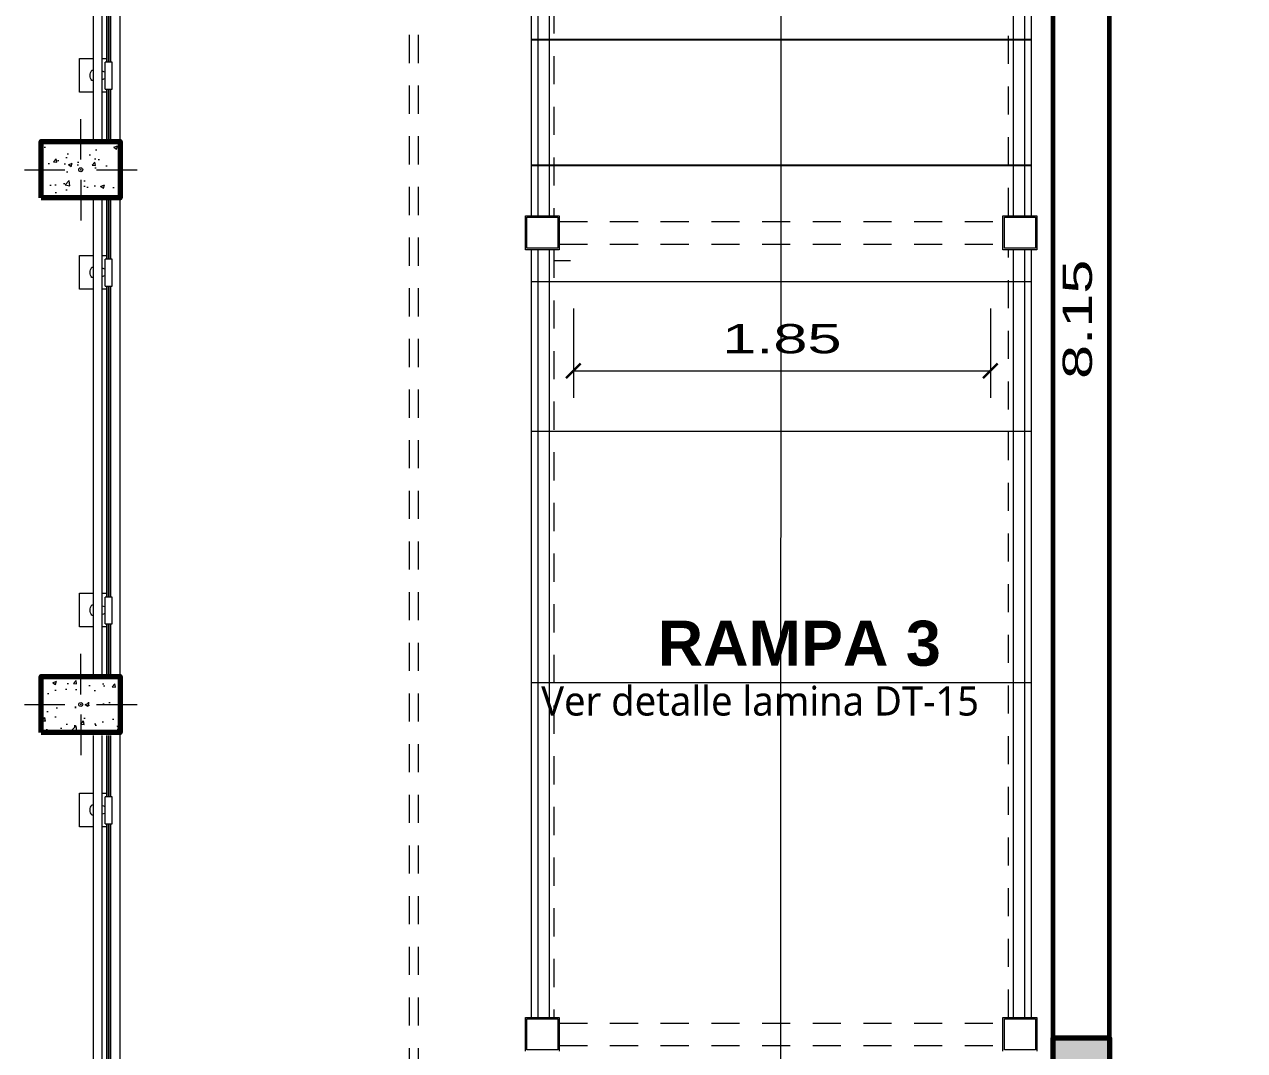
# Model space of a CAD drawing. Header units: metres. Extents: x 28 to 239, y -1 to 113.
# Drawn here: x 48.43 to 53.84, y 36.74 to 41.3 of the extents above; entities that cross this region are included whole.
import ezdxf
from ezdxf.enums import TextEntityAlignment as Align

# ---------------------------------------------------------------- set-up
doc = ezdxf.new("R2010")
doc.units = ezdxf.units.M
for name, pattern in [('CONTINUA', [0]), ('DASHED2', [0.375, 0.25, -0.125]), ('HIDDEN2', [0.1875, 0.125, -0.0625])]:
    doc.linetypes.add(name, pattern=pattern)
for name, color, linetype, lineweight in [('A-FLOR-HRAL', 11, 'Continuous', 9), ('A-TRAZO', 7, 'Continuous', 5), ('COLUMNAS 50', 32, 'Continuous', 70), ('cotas', 7, 'Continuous', 5), ('GRAFO 0 BLANCO', 7, 'Continuous', 0), ('GRAFO 02', 7, 'Continuous', 20), ('letras sr', 7, 'Continuous', 5), ('MK-LINEAS GENERALES', 7, 'Continuous', 0), ('Muros el', 144, 'Continuous', 60), ('proyecciones', 1, 'DASHED2', 5)]:
    doc.layers.add(name, color=color, linetype=linetype, lineweight=lineweight)
doc.layers.add('Estructura – Carga', color=7, linetype='Continuous')
doc.styles.add('Generales', font='trebuc.ttf', dxfattribs={"height": 0.1})
doc.styles.add('Roberto', font='arial.ttf', dxfattribs={"width": 1.5})
doc.styles.add('TURBO_BASS', font='swisseb.ttf')
doc.dimstyles.new('1EJESB', dxfattribs={"dimscale": 0, "dimtxt": 0.13, "dimasz": 0.0655, "dimexe": 0.12, "dimexo": 0.12, "dimgap": 0.0755, "dimtad": 1, "dimzin": 4, "dimdsep": 46, "dimtxsty": 'Roberto', "dimblk": 'ARCHTICK', "dimcen": 0.065, "dimclrd": 7, "dimclre": 251, "dimclrt": 7, "dimaunit": 1, "dimadec": 0, "dimazin": 1, "dimtfac": 1, "dimtix": 1, "dimtofl": 0, "dimtmove": 0, "dimatfit": 3, "dimldrblk": 'ARROW', "dimfxl": 1, "dimtolj": 1, "dimtzin": 4, "dimlwd": 9, "dimlwe": 9, "dimarcsym": 0})

# ---------------------------------------------------------------- blocks, each defined once
blk = doc.blocks.new('columna pasillos')
at = {"layer": 'GRAFO 0 BLANCO'}
h = blk.add_hatch(dxfattribs=at)
h.set_pattern_fill('AR-CONC', color=256, scale=0.02399999999999999, angle=-90.00000079175783)
h.set_pattern_definition([(319.9999992082422, (0, 0), (-0.01506051477462154, -0.1721424436160628), [0.01799999999999999, -0.1979999999999999]), (264.9999992082422, (0, 0), (0.1805261125481726, 0.03330031757246919), [0.01439999999999999, -0.1583999999999999]), (10.45144366824218, (-0.001255042758233223, -0.01434520342265684), (0.1654655959138421, -0.1388421255010397), [0.01529764607999999, -0.1682741068799999]), (316.1841992082421, (0.04799999999999998, -6.63301485462505e-10), (-0.03972463092985215, -0.2561379188122313), [0.02699999999999999, -0.2969999999999999]), (6.635634698242177, (0.0446896060250406, -0.02134481941755587), (0.2337884610860787, -0.2243188701924863), [0.02294648207999999, -0.2524113023999999]), (261.1841631982422, (0.04799999999999998, -6.63301485462505e-10), (0.2337884609649843, -0.224318870043817), [0.02159999999999999, -0.2376000002399999]), (290.9999992082422, (0.03599999966834924, -0.0240000004974761), (-0.09662853573932795, -0.1432576911731422), [0.01799999999999999, -0.1979999999999999]), (235.9999992082422, (0.03599999966834924, -0.0240000004974761), (0.1740360100042875, -0.0583956820661451), [0.0144, -0.1584]), (341.4514439482422, (0.02794762174337869, -0.03593814134620205), (0.07740747388692112, -0.2016533714848699), [0.0152976456, -0.1682741068799999]), (307.4999992082422, (0, 0), (0.07989452487918647, -0.002918366380194698), [0, -0.15648, 0, -0.1608, 0, -0.1589999999999999]), (277.4999992082422, (0, 0), (0.09465880997929434, -0.063136690294185), [0, -0.09167999999999997, 0, -0.15288, 0, -0.06059999999999998]), (237.4999992082422, (7.39581156290693e-10, 0.05351999999999998), (-0.005413170986677214, -0.1281173846065747), [0, -0.05999999999999998, 0, -0.1871999999999999, 0, -0.2483999999999999]), (227.4999992082422, (1.071231899021946e-09, 0.07751999999999996), (0.02402519382561498, -0.1399646809741716), [0, -0.07799999999999999, 0, -0.12432, 0, -0.1763999999999999])])
h.paths.add_polyline_path([(-235.5346923206634, 35.02399061012053), (-235.7846922043217, 35.02399061004231), (-235.7846918552657, 34.67399061008165), (-235.5346919716073, 34.67399061016009)])
h.paths.add_polyline_path([(-235.6509782994193, 34.84899061014031, -1), (-235.6684059762088, 34.84899061014031, -1)], flags=16)
at = {"layer": 'COLUMNAS 50', "color": 1, "linetype": 'Continuous', "lineweight": 9}
for p, q in [((-235.659692137814, 35.09899060864817), (-235.659692137814, 34.9189906086481)), ((-235.7046921628762, 34.84899061014031), (-235.8846921628762, 34.84899061014031)), ((-235.6146921127519, 34.84899061014031), (-235.4346921127519, 34.84899061014031)), ((-235.659692137814, 34.77899066027092), (-235.659692137814, 34.59899066027086))]:
    blk.add_line(p, q, dxfattribs=at)
at = {"layer": 'COLUMNAS 50', "linetype": 'Continuous'}
blk.add_lwpolyline([(-235.7846922043217, 35.02399061004231), (-235.5346923206634, 35.02399061012053), (-235.5346919716073, 34.67399061016009), (-235.7846918552657, 34.67399061008165)], close=True, dxfattribs=at)
at = {"layer": 'COLUMNAS 50', "color": 1, "linetype": 'Continuous', "lineweight": 9}
blk.add_circle((-235.659692137814, 34.84899061014031), 0.0087138383947443, dxfattribs=at)
blk.add_point((-235.659692137814, 34.84899061014031), dxfattribs=at)
blk = doc.blocks.new('_ArchTick')
at = {"color": 0, "linetype": 'ByBlock', "const_width": 0.15}
blk.add_lwpolyline([(-0.5, -0.5), (0.5, 0.5)], dxfattribs=at)
blk = doc.blocks.new('*D154')
at = {"layer": 'Defpoints', "color": 0, "transparency": 16777216}
for p in [(50.86266780591509, 40.15624153789744), (52.71436282904625, 40.15624153789736), (52.71436282904625, 39.75987814376759)]:
    blk.add_point(p, dxfattribs=at)
at = {"layer": 'GRAFO 0 BLANCO', "color": 251, "linetype": 'CONTINUA', "lineweight": 9, "transparency": 16777216}
for p, q in [((50.86266780591509, 40.03624153789745), (50.86266780591509, 39.6398781437676)), ((52.71436282904625, 40.03624153789736), (52.71436282904625, 39.6398781437676))]:
    blk.add_line(p, q, dxfattribs=at)
at = {"layer": 'GRAFO 0 BLANCO', "color": 7, "linetype": 'CONTINUA', "lineweight": 9, "transparency": 16777216}
blk.add_line((50.86266780591509, 39.75987814376759), (52.71436282904625, 39.75987814376759), dxfattribs=at)
at = {"layer": 'GRAFO 0 BLANCO', "color": 7, "lineweight": 9, "transparency": 16777216, "xscale": 0.0655, "yscale": 0.0655, "zscale": 0.0655, "rotation": 180}
blk.add_blockref('_ArchTick', (50.86266780591509, 39.75987814376759), dxfattribs=at)
at = {"layer": 'GRAFO 0 BLANCO', "color": 7, "lineweight": 9, "transparency": 16777216, "xscale": 0.0655, "yscale": 0.0655, "zscale": 0.0655}
blk.add_blockref('_ArchTick', (52.71436282904625, 39.75987814376759), dxfattribs=at)
at = {"layer": 'GRAFO 0 BLANCO', "color": 7, "lineweight": 30, "transparency": 16777216, "insert": (51.78851531748067, 39.90175263217142), "char_height": 0.13, "attachment_point": 5, "style": 'Roberto'}
blk.add_mtext('\\A1;1.85', dxfattribs=at)
blk = doc.blocks.new('ARROW')
at = {"layer": 'cotas', "color": 1, "ltscale": 0.5}
blk.add_line((2.499999999997726, 0), (-2.499999999997726, 0), dxfattribs=at)
at = {"layer": 'cotas', "const_width": 0.6350892157876409}
blk.add_lwpolyline([(-0.3175446078937512, 5.684341886080801e-14, 1), (0.3175446078938648, 5.684341886080801e-14, 1)], format="xyb", close=True, dxfattribs=at)
blk = doc.blocks.new('*D150')
at = {"layer": 'Defpoints', "color": 0, "transparency": 16777216}
for p in [(52.08637934545121, 44.06207010359218), (53.2430019944043, 44.06207010359218), (52.08637934545084, 35.91542157846554)]:
    blk.add_point(p, dxfattribs=at)
at = {"layer": 'GRAFO 0 BLANCO', "color": 251, "linetype": 'CONTINUA', "lineweight": 9, "transparency": 16777216}
for p, q in [((52.2063793454512, 44.06207010359218), (53.36300199440429, 44.06207010359218)), ((52.20637934545083, 35.91542157846554), (53.36300199440429, 35.91542157846554))]:
    blk.add_line(p, q, dxfattribs=at)
at = {"layer": 'GRAFO 0 BLANCO', "color": 7, "linetype": 'CONTINUA', "lineweight": 9, "transparency": 16777216}
blk.add_line((53.2430019944043, 35.91542157846554), (53.2430019944043, 44.06207010359218), dxfattribs=at)
at = {"layer": 'GRAFO 0 BLANCO', "color": 7, "lineweight": 9, "transparency": 16777216, "xscale": 0.0655, "yscale": 0.0655, "zscale": 0.0655}
for p, rotation in [((53.2430019944043, 44.06207010359218), 90), ((53.2430019944043, 35.91542157846554), 270)]:
    blk.add_blockref('_ArchTick', p, dxfattribs=dict(at, rotation=rotation))
at = {"layer": 'GRAFO 0 BLANCO', "color": 7, "lineweight": 30, "transparency": 16777216, "insert": (53.10112750600047, 39.98874584102884), "char_height": 0.13, "attachment_point": 5, "rotation": 90, "style": 'Roberto'}
blk.add_mtext('\\A1;8.15', dxfattribs=at)
blk = doc.blocks.new('Barandilla - 50 x 12mm-V13-Nivel 2')
at = {"layer": 'A-FLOR-HRAL'}
for p, q in [((-26.70546726635709, 93.00350822437645), (-88.00000000000932, 93.00350822438354)), ((-88.00000000000932, 93.00350822438354), (-88.00000000001796, 18.21820814453502)), ((34.14173290303832, 93.00350822436941), (13.22414061244731, 93.00350822437183)), ((27.00000000001878, 79.3610483492223), (57.00000000001877, 79.36104834921883)), ((27.00000000001878, 79.3610483492223), (27.00000000000502, -39.6355106011893)), ((57.00000000001877, 79.36104834921883), (57.00000000000501, -39.63551060119276)), ((-88.00000000001796, 18.21820814453502), (-88.0000000000266, -56.56709193536628)), ((24.92408932763253, 2.559974571989083), (25.07591067237265, 33.55960280011573)), ((57.00000000000501, -39.63551060119276), (27.00000000000502, -39.6355106011893)), ((-88.0000000000266, -56.56709193536628), (-26.65750026039176, -56.56709193537097)), ((13.22414061245054, -56.56709193537402), (34.14173290304229, -56.56709193537563))]:
    blk.add_line(p, q, dxfattribs=at)
for centre, radius, start, end in [((-0.5706645103747868, 18.18502156444442), 39.42902882610482, 144.0345375688887, 215.4042522977512), ((-19.28840541889522, -77.8210498320877), 119.8909601388826, 93.54235804108417, 96.3186679859427), ((-18.34714648741117, 114.3698242009999), 119.8909601388826, 285.3761058525732, 291.1568047317177), ((-19.28840541889522, -77.8210498320877), 119.8909601388825, 68.28198513490644, 74.15247126397725), ((-18.34714648741117, 114.3698242009999), 119.8909601388826, 263.1201218806851, 266.0112239828675)]:
    blk.add_arc(centre, radius, start, end, dxfattribs=at)
blk = doc.blocks.new('Barandilla - 50 x 12mm-V14-Nivel 2')
at = {"layer": 'A-FLOR-HRAL'}
for p, q in [((-26.77585938754871, 93.00350822437646), (-88.00000000000932, 93.00350822438354)), ((-88.00000000000932, 93.00350822438354), (-88.00000000001796, 18.21820814453502)), ((34.14173290305526, 93.00350822436941), (13.0940963961429, 93.00350822437184)), ((27.00000000001878, 79.3610483492223), (57.00000000001877, 79.36104834921883)), ((27.00000000001878, 79.3610483492223), (27.00000000000502, -39.6355106011893)), ((57.00000000001877, 79.36104834921883), (57.00000000000501, -39.63551060119276)), ((-88.00000000001796, 18.21820814453502), (-88.0000000000266, -56.56709193536628)), ((24.92408932763253, 2.559974571989083), (25.07591067237265, 33.55960280011573)), ((57.00000000000501, -39.63551060119276), (27.00000000000502, -39.6355106011893)), ((-88.0000000000266, -56.56709193536628), (-26.77585938754689, -56.56709193537096)), ((13.14206340210961, -56.56709193537402), (34.14173290305924, -56.56709193537563))]:
    blk.add_line(p, q, dxfattribs=at)
for centre, radius, start, end in [((-0.5706645103747868, 18.18502156444442), 39.42902882610482, 144.0345375688887, 215.4042522977512), ((-19.28840541889522, -77.8210498320877), 119.8909601388826, 93.58403373800627, 96.3186679859427), ((-19.28840541889522, -77.8210498320877), 119.8909601388825, 68.28198513490644, 74.20794172550735), ((-18.34714648741117, 114.3698242009999), 119.8909601388826, 285.3266558256772, 291.1568047317177), ((-18.34714648741117, 114.3698242009999), 119.8909601388826, 263.1201218806851, 265.9624964592715)]:
    blk.add_arc(centre, radius, start, end, dxfattribs=at)
blk = doc.blocks.new('Barandilla - Barandilla-559761-Nivel 2')
at = {"layer": 'A-FLOR-HRAL'}
for p, q in [((44611.65015291337, 64680.78767242278), (44611.65015291337, 62555.7870992331)), ((44651.65015291339, 62555.7870992331), (44651.65015291339, 64680.78767242278)), ((44672.56774520394, 64407.92289642904), (44672.56774520394, 64680.78767242269)), ((44680.52774520393, 64407.92289642904), (44680.52774520393, 64680.78767242269)), ((44682.08774520393, 64407.92289642904), (44682.08774520393, 64680.78767242269)), ((44690.08774520393, 64407.92289642904), (44690.08774520393, 64680.78767242269)), ((44672.56774520394, 62907.92289642905), (44672.56774520394, 64288.92633747863)), ((44680.52774520393, 62907.92289642905), (44680.52774520393, 64288.92633747864)), ((44682.08774520393, 62907.92289642905), (44682.08774520393, 64288.92633747864)), ((44690.08774520393, 62907.92289642905), (44690.08774520393, 64288.92633747864)), ((44672.56774520394, 62555.78709923302), (44672.56774520394, 62788.92633747863)), ((44680.52774520393, 62555.78709923302), (44680.52774520393, 62788.92633747864)), ((44682.08774520393, 62555.78709923302), (44682.08774520393, 62788.92633747864)), ((44690.08774520393, 62555.78709923302), (44690.08774520393, 62788.92633747864))]:
    blk.add_line(p, q, dxfattribs=at)
at = {"extrusion": (0, 0, -1), "zscale": -1, "rotation": 180}
for name, p in [('Barandilla - 50 x 12mm-V14-Nivel 2', (-44638.42601230089, 64368.28738582785)), ('Barandilla - 50 x 12mm-V13-Nivel 2', (-44638.42601230089, 62868.28738582785))]:
    blk.add_blockref(name, p, dxfattribs=at)

msp = doc.modelspace()

# ---------------------------------------------------------------- hatches: boundary and pattern name
at = {"layer": 'GRAFO 0 BLANCO', "true_color": 0x939598}
h = msp.add_hatch(color=252, dxfattribs=at)
h.dxf.hatch_style = 1
h.paths.add_polyline_path([(53.84300202083347, 34.74796726408897), (53.24300199440387, 34.74796726398847), (53.24300183080965, 36.79795042233226), (52.99300177789388, 36.79794937533606), (52.99300139983421, 34.29795052068172), (53.84300182850649, 34.29795052084248)])

# ---------------------------------------------------------------- linework, layer by layer
at = {"layer": 'A-TRAZO'}
msp.add_line((51.78231524780778, 32.41099515503936), (51.78534261239763, 44.096778547121), dxfattribs=at)
at = {"layer": 'A-TRAZO', "color": 251, "true_color": 0x636466}
for p, q in [((50.67528719543407, 40.15624153789746), (52.8952872240443, 40.15624153789734)), ((50.67528719543406, 39.49247592001916), (52.8952872240443, 39.49247592007347)), ((50.67528719543406, 38.37627803692595), (52.8952872240443, 38.37627803692615))]:
    msp.add_line(p, q, dxfattribs=at)
at = {"layer": 'COLUMNAS 50', "linetype": 'Continuous'}
msp.add_lwpolyline([(52.99300180692859, 34.29795052068172), (52.99300180692859, 36.79794989883416), (53.24300180177494, 36.79794989883416), (53.24300199440387, 34.74796726398847), (53.84300202083347, 34.74796726408897), (53.84300182850649, 34.29795052084248)], close=True, dxfattribs=at)
at = {"layer": 'Estructura – Carga', "color": 251, "true_color": 0x636466}
for p, q in [((50.67528719543407, 41.23082605870169), (52.8952872240443, 41.23082605870187)), ((50.67528719543407, 40.6725312113843), (52.89528722404429, 40.6725312113843))]:
    msp.add_line(p, q, dxfattribs=at)
at = {"layer": 'GRAFO 0 BLANCO'}
for p, q in [((50.67528719543407, 40.29792127186442), (50.67528719543407, 36.88792118603374)), ((50.70528719543407, 40.29792127186442), (50.70528719543407, 36.88792118603374)), ((50.75528719543406, 40.29792127186442), (50.75528719543406, 36.88792118603374)), ((52.8152872240443, 40.29792127186442), (52.8152872240443, 36.88792118603374)), ((52.86528722404429, 40.29792127186442), (52.86528722404429, 36.88792118603374)), ((52.8952872240443, 40.29792127186442), (52.8952872240443, 36.88792118603374))]:
    msp.add_line(p, q, dxfattribs=at)
at = {"layer": 'GRAFO 02'}
for p, q in [((48.85025524072267, 38.40292069209244), (48.85025869524584, 50.0404225814681)), ((50.67528719543407, 43.85792133385326), (50.67528719543407, 40.44792124802257)), ((50.70528719543407, 43.85792133385326), (50.70528719543407, 40.44792124802257)), ((50.75528719543406, 43.85792133385326), (50.75528719543406, 40.44792124802257)), ((52.8152872240443, 43.85792133385326), (52.8152872240443, 40.44792124802257)), ((52.86528722404429, 43.85792133385326), (52.86528722404429, 40.44792124802257)), ((52.8952872240443, 43.85792133385326), (52.8952872240443, 40.44792124802257)), ((48.85034721884642, 33.62792194070101), (48.8502752533829, 38.17791891415465))]:
    msp.add_line(p, q, dxfattribs=at)
at = {"layer": 'MK-LINEAS GENERALES', "color": 7, "linetype": 'Continuous'}
for p, q in [((50.65028721927592, 40.29792127186442), (50.65028721927592, 40.44792124802257)), ((50.65028721927592, 40.44792124802257), (50.80028719543407, 40.44792124802257)), ((50.65628726123759, 40.44192120606084), (50.79428727268169, 40.44192120606084)), ((50.65628726123759, 40.30392119461675), (50.65628726123759, 40.44192120606084)), ((50.79428727268169, 40.44192120606084), (50.79428727268169, 40.30392119461675)), ((50.80028719543407, 40.44792124802257), (50.80028719543407, 40.29792127186442)), ((52.7702872240443, 40.44792124802257), (52.92028731941173, 40.44792124802257)), ((52.7702872240443, 40.29792127186442), (52.7702872240443, 40.44792124802257)), ((52.77628726600597, 40.30392119461675), (52.77628726600597, 40.44192120606084)), ((52.77628726600597, 40.44192120606084), (52.91428727745006, 40.44192120606084)), ((52.91428727745006, 40.44192120606084), (52.91428727745006, 40.30392119461675)), ((52.92028731941173, 40.44792124802257), (52.92028731941173, 40.29792127186442)), ((50.80028719543407, 40.29792127186442), (50.65028721927592, 40.29792127186442)), ((50.79428727268169, 40.30392119461675), (50.65628726123759, 40.30392119461675)), ((52.92028731941173, 40.29792127186442), (52.7702872240443, 40.29792127186442)), ((52.91428727745006, 40.30392119461675), (52.77628726600597, 40.30392119461675)), ((50.85028726695964, 40.24792120033879), (50.77528721927592, 40.24792120033879)), ((50.65028721927592, 36.88792118603374), (50.80028719543407, 36.88792118603374)), ((50.65028721927592, 36.73792120987554), (50.65028721927592, 36.88792118603374)), ((50.65628726123759, 36.74392125183726), (50.65628726123759, 36.8819212632813)), ((50.65628726123759, 36.8819212632813), (50.79428727268169, 36.8819212632813)), ((50.79428727268169, 36.8819212632813), (50.79428727268169, 36.74392125183726)), ((50.80028719543407, 36.88792118603374), (50.80028719543407, 36.73792120987554)), ((52.7702872240443, 36.73792120987554), (52.7702872240443, 36.88792118603374)), ((52.7702872240443, 36.88792118603374), (52.92028731941173, 36.88792118603374)), ((52.77628726600597, 36.8819212632813), (52.91428727745006, 36.8819212632813)), ((52.77628726600597, 36.74392125183726), (52.77628726600597, 36.8819212632813)), ((52.91428727745006, 36.8819212632813), (52.91428727745006, 36.74392125183726)), ((52.92028731941173, 36.88792118603374), (52.92028731941173, 36.73792120987554)), ((50.79428727268169, 36.74392125183726), (50.65628726123759, 36.74392125183726)), ((52.91428727745006, 36.74392125183726), (52.77628726600597, 36.74392125183726))]:
    msp.add_line(p, q, dxfattribs=at)
at = {"layer": 'Muros el', "ltscale": 0.05}
for p, q in [((52.99300180149996, 36.79794989883416), (52.99300180149996, 41.5991228523022)), ((52.99300180149999, 36.79794989883416), (52.99300180149999, 41.5991228523022)), ((53.24300180177494, 36.79794989883416), (53.24300180177494, 41.5991228523022))]:
    msp.add_line(p, q, dxfattribs=at)
at = {"layer": 'proyecciones', "linetype": 'HIDDEN2'}
for p, q in [((50.13528723358195, 33.25184032494491), (50.13528723358195, 46.47528955513604)), ((50.17528719543475, 33.25184032494491), (50.17528719543475, 46.47528955513604)), ((50.77528721927592, 43.85792133385326), (50.77528721927592, 40.44792124802257)), ((52.79528731941173, 40.44792124802257), (52.79528731941173, 43.85792133385326)), ((50.80028719543407, 40.42292127186442), (52.7702872240443, 40.42292127186442)), ((50.80028719543407, 40.32292124802257), (52.7702872240443, 40.32292124802257)), ((50.77528721927592, 40.29792127186442), (50.77528721927592, 36.88792118603374)), ((52.79528731941173, 36.88792118603379), (52.79528731941173, 40.29792127186442)), ((50.80028719543407, 36.86292120987559), (52.7702872240443, 36.86292120987559)), ((50.80028719543407, 36.76292118603374), (52.7702872240443, 36.76292118603374))]:
    msp.add_line(p, q, dxfattribs=at)

# ---------------------------------------------------------------- block references
at = {"layer": 'A-FLOR-HRAL', "xscale": 0.001, "yscale": 0.001, "zscale": 0.001}
for p in [(4.118795814431444, -21.77786607723333), (4.118795109426735, -24.15286640714449), (4.118797994686467, -26.54036584517947)]:
    msp.add_blockref('Barandilla - Barandilla-559761-Nivel 2', p, dxfattribs=at)
at = {"layer": 'COLUMNAS 50', "rotation": 90}
for p in [(83.52424881292296, 276.3126129936132), (83.52424585088278, 273.9376126636998)]:
    msp.add_blockref('columna pasillos', p, dxfattribs=at)

# ---------------------------------------------------------------- texts
at = {"layer": 'letras sr', "style": 'TURBO_BASS'}
msp.add_text('RAMPA 3', height=0.2, dxfattribs=at).set_placement((51.865664619814, 38.45033003798205), align=Align.CENTER)
at = {"layer": 'letras sr', "insert": (50.71971394603929, 38.57556223461888), "char_height": 0.115, "attachment_point": 1, "style": 'Generales'}
msp.add_mtext('{\\H1.13043x; \\PVer detalle lamina DT-15}', dxfattribs=at)

# ---------------------------------------------------------------- dimensions: what is measured, and where the dimension line sits
at = {"layer": 'GRAFO 0 BLANCO', "color": 1, "lineweight": 30}
for p1, p2, distance, picture, middle in [((52.08637934545081, 35.91542157846553), (52.08637934545118, 44.06207010359216), -1.1566226489531244, '*D150', (53.10112750600047, 39.98874584102884)), ((50.86266780591509, 40.15624153789744), (52.71436282904625, 40.15624153789736), -0.3963633941297715, '*D154', (51.78851531748067, 39.90175263217142))]:
    dim = msp.add_aligned_dim(p1=p1, p2=p2, distance=distance, dimstyle='1EJESB', override={"dimscale": 1}, dxfattribs=at)
    dim.commit()
    dim.dimension.update_dxf_attribs({"geometry": picture, "text_midpoint": middle})

doc.saveas('drawing.dxf')
